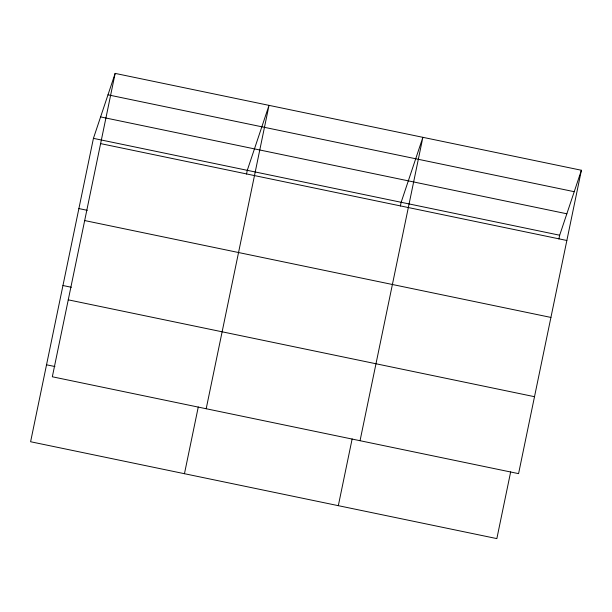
<?xml version="1.0" encoding="UTF-8"?>
<svg xmlns="http://www.w3.org/2000/svg" width="612" height="612" viewBox="0 0 612 612"><rect width="100%" height="100%" fill="white"/><g stroke="black" fill="none" stroke-linecap="round" stroke-linejoin="round"><path stroke-width="0.92" d="M115.155 73.394L52.326 376.778L518.571 473.642L581.4 170.258L115.155 73.394L93.429 138.358L30.6 441.742L496.845 538.606L510.668 471.86M184.457 473.703L198.28 406.957M246.514 174.068L247.286 170.32L269.02 105.363L206.19 408.747M338.321 505.673L352.145 438.926M400.37 206.03L401.151 202.289L422.877 137.325L360.047 440.709M558.894 238.963L559.674 235.222L581.4 170.258M107.987 94.829L574.232 191.694M100.597 116.915L566.842 213.787M93.429 138.358L559.674 235.222M100.613 143.613L566.857 240.485M78.887 208.577L87.279 210.321M84.678 220.557L550.922 317.429M62.952 285.521L71.344 287.265M68.261 299.834L534.506 396.698M46.535 364.798L54.927 366.542"/></g></svg>
